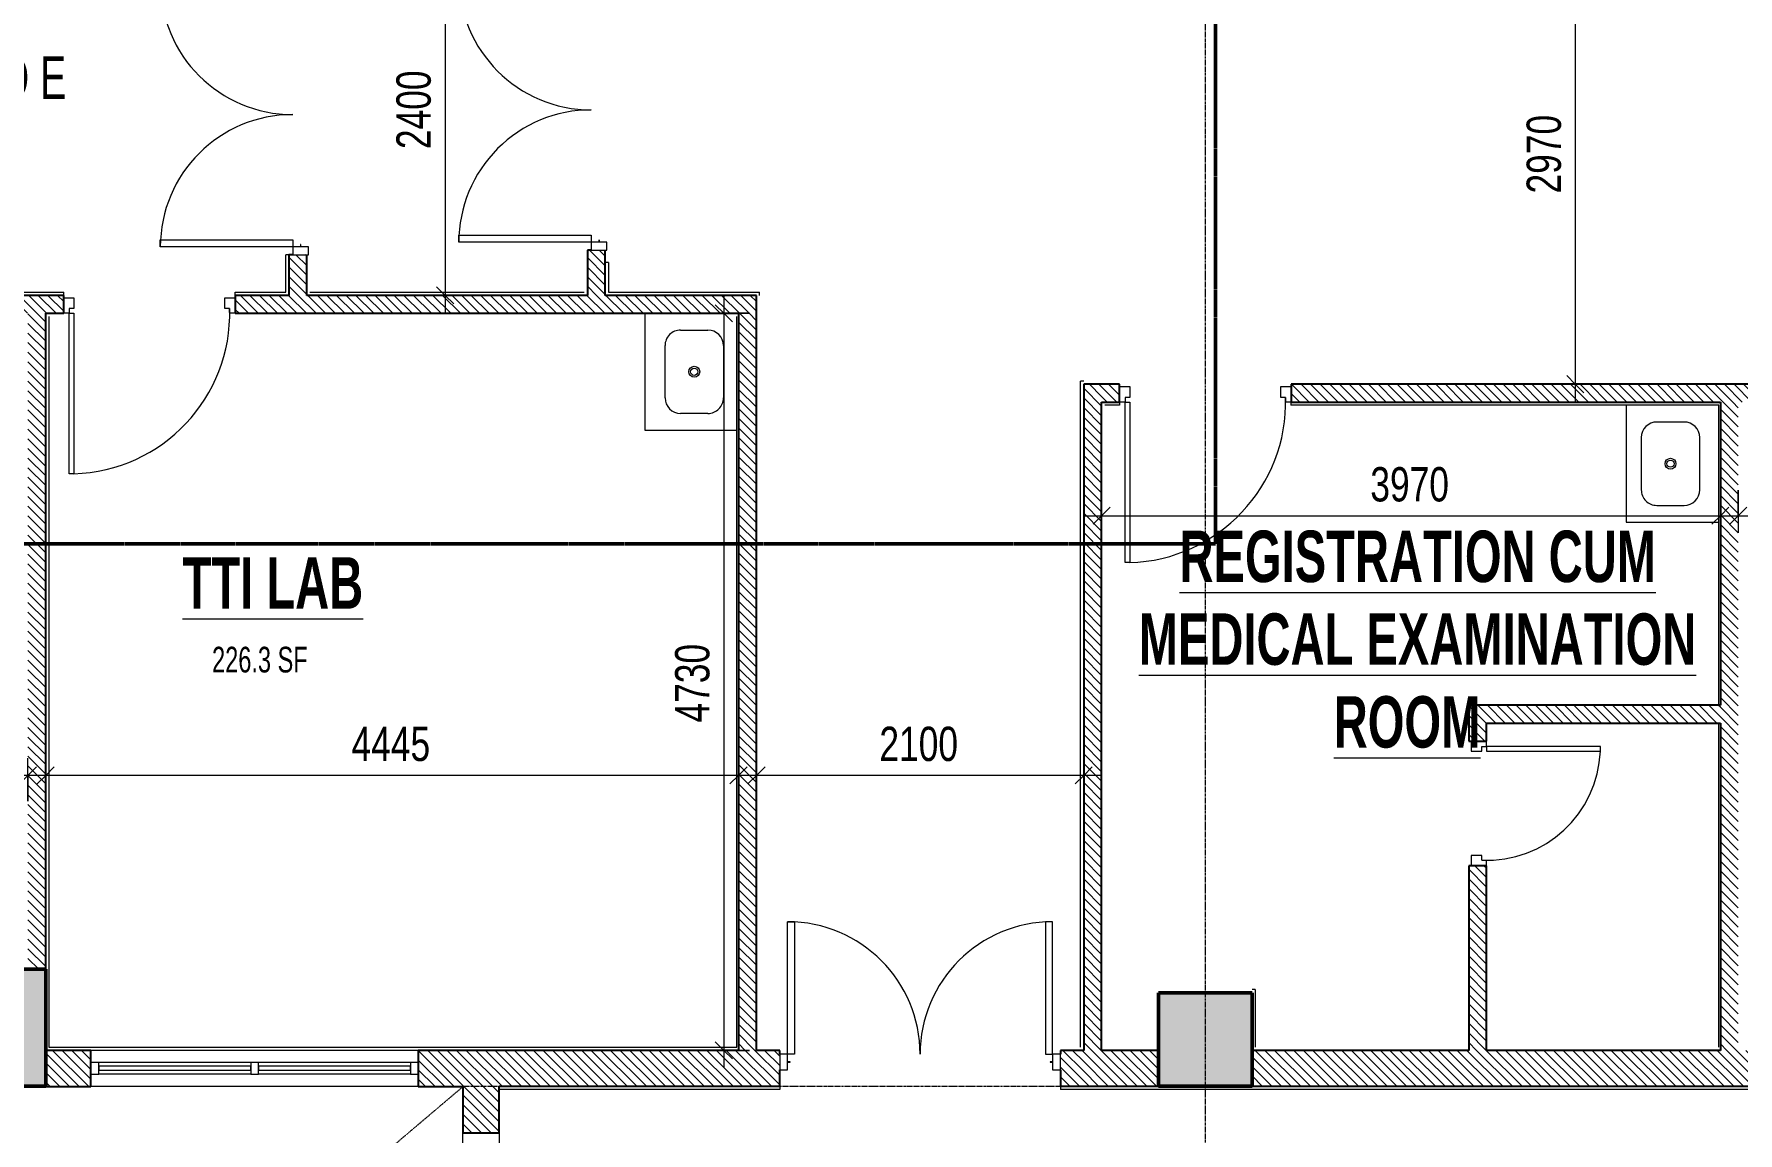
# Model space of a CAD drawing. Header units: millimetres. Extents: x -25222 to 91371, y -63339 to 20835.
# Drawn here: x 22220 to 33153, y -9689 to -2637 of the extents above; entities that cross this region are included whole.
import ezdxf

# ---------------------------------------------------------------- set-up
doc = ezdxf.new("R2010")
doc.units = ezdxf.units.MM
for name, pattern in [('Cut Out Line', [2, 1, -1]), ('Grid Line', [22.225, 12.7, -3.175, 3.175, -3.175]), ('IMPORT-01- ground floor plan _phase -1__recover$0$DASHED2 _7_', [6.494318, 4.329545, -2.164773])]:
    doc.linetypes.add(name, pattern=pattern)
for name, color, linetype, lineweight in [('A-ANNO-DIMS', 211, 'Continuous', 9), ('A-ANNO-DIMS-110', 211, 'Continuous', 9), ('A-AREA-IDEN', 2, 'Continuous', 9), ('A-DETL', 90, 'Continuous', 5), ('A-DETL-GENF', 92, 'Continuous', 5), ('A-DOOR', 31, 'Continuous', 5), ('A-DOOR-FRAM', 31, 'Continuous', 5), ('A-GLAZ-CURT', 52, 'Continuous', 5), ('A-GLAZ-CWMG', 51, 'Continuous', 5), ('A-WALL', 113, 'Continuous', 5), ('A-WALL-PATT', 111, 'Continuous', 25), ('G-ANNO-TEXT', 231, 'Continuous', 9), ('I-FURN', 30, 'Continuous', 5), ('S-COLS', 52, 'Continuous', 5), ('S-GRID', 1, 'Continuous', 9)]:
    doc.layers.add(name, color=color, linetype=linetype, lineweight=lineweight)
doc.styles.add('Swis721 Cn BT_10', font='swissc.ttf', dxfattribs={"width": 0.9, "height": 220})
doc.styles.add('Swis721 Cn BT_3', font='swissc.ttf', dxfattribs={"width": 0.8, "height": 165})
doc.styles.add('Swis721 Cn BT_4', font='swissc.ttf', dxfattribs={"width": 0.8, "height": 275})
doc.styles.add('Swis721 Cn BT_B', font='swisscb.ttf', dxfattribs={"width": 0.8, "height": 330})
doc.dimstyles.new('Diagonal_-2_mm_Swiss', dxfattribs={"dimscale": 304.8, "dimtxt": 222.071065, "dimasz": 0.360892, "dimexe": 0.360892, "dimexo": 0.0625, "dimgap": 0.072178, "dimtad": 1, "dimdec": 0, "dimzin": 0, "dimdsep": 46, "dimtxsty": 'Swis721 Cn BT_10', "dimblk1": 'OBLIQUE', "dimblk2": 'OBLIQUE', "dimsah": 1, "dimcen": 0.09, "dimdle": 0.360892, "dimazin": 0, "dimtfac": 1, "dimtdec": 4, "dimtix": 1, "dimtmove": 0, "dimatfit": 3, "dimfxl": 0.541339, "dimfxlon": 1, "dimtvp": 1, "dimtolj": 1, "dimtzin": 0, "dimarcsym": 2})
doc.dimstyles.new('Diagonal_-2_mm_Swiss_1', dxfattribs={"dimscale": 304.8, "dimtxt": 222.071065, "dimasz": 0.360892, "dimexe": 0.360892, "dimexo": 0.0625, "dimgap": 0.072178, "dimtad": 1, "dimdec": 0, "dimzin": 0, "dimdsep": 46, "dimtxsty": 'Swis721 Cn BT_10', "dimblk1": 'OBLIQUE', "dimblk2": 'OBLIQUE', "dimsah": 1, "dimcen": 0.09, "dimdle": 0.360892, "dimazin": 0, "dimtfac": 1, "dimtdec": 4, "dimtix": 1, "dimtmove": 2, "dimatfit": 3, "dimfxl": 0.541339, "dimfxlon": 1, "dimtvp": 1, "dimtolj": 1, "dimtzin": 0, "dimarcsym": 2})
pattern_1 = [(315, (14219.89, -54691.457), (30.869454, 30.869454), [])]

# ---------------------------------------------------------------- blocks, each defined once
blk = doc.blocks.new('BETACRYL BB R 5337 - 0-100 Classic White-V22-4_ FOURTH FLOOR - GA PLAN')
at = {"layer": 'A-DETL-GENF', "color": 53, "lineweight": 9}
for p, q in [((-167.5, 187.5), (167.5, 187.5)), ((-267.5, -87.5), (-267.5, 87.5)), ((267.5, 87.5), (267.5, -87.5)), ((167.5, -187.5), (-167.5, -187.5))]:
    blk.add_line(p, q, dxfattribs=at)
for radius in [35, 23]:
    blk.add_circle((0, 0), radius, dxfattribs=at)
for centre, start, end in [((-167.5, 87.5), 90, 180), ((167.5, 87.5), 360, 90), ((-167.5, -87.5), 180, 270), ((167.5, -87.5), 270, 360)]:
    blk.add_arc(centre, 100, start, end, dxfattribs=at)
blk = doc.blocks.new('BETACRYL BB R 5337 - 0-100 Classic White-1237994-4_ FOURTH FLOOR - GA PLAN')
at = {"layer": 'A-DETL-GENF', "color": 53, "lineweight": 9}
for p, q in [((167.5, 187.5), (-167.5, 187.5)), ((-267.5, 87.5), (-267.5, -87.5)), ((267.5, -87.5), (267.5, 87.5)), ((-167.5, -187.5), (167.5, -187.5))]:
    blk.add_line(p, q, dxfattribs=at)
for radius in [35, 23]:
    blk.add_circle((0, 0), radius, dxfattribs=at)
for centre, start, end in [((-167.5, 87.5), 90, 180), ((167.5, 87.5), 0, 90), ((-167.5, -87.5), 180, 270), ((167.5, -87.5), 270, 0)]:
    blk.add_arc(centre, 100, start, end, dxfattribs=at)
blk = doc.blocks.new('MM-HOSPITAL A_B BLOCK 2022_05_19_Interiors_rvt-1-4_ FOURTH FLOOR - GA PLAN')
at = {"layer": 'A-WALL', "color": 10, "lineweight": 9}
for p, q in [((23835, -4294), (23835, -4053)), ((23855, -4053), (23835, -4053)), ((25905, -4103), (25885, -4103)), ((25905, -4103), (25905, -4294)), ((22065, -4294), (22410, -4294)), ((22410, -4314), (22410, -4294)), ((23510, -4294), (23835, -4294)), ((23510, -4314), (23510, -4294)), ((23990, -4294), (25750, -4294)), ((25905, -4294), (26875, -4294)), ((26875, -4314), (26875, -4294)), ((22315, -4449), (22315, -9139)), ((26730, -9139), (26730, -4449)), ((28935, -9139), (28935, -4864)), ((28955, -4864), (28935, -4864)), ((29185, -5019), (29090, -5019)), ((29185, -4999), (29185, -5019)), ((30285, -4999), (30285, -5019)), ((33030, -5019), (30285, -5019)), ((33030, -6944), (33030, -5019)), ((33030, -9139), (33030, -7059)), ((30055, -8769), (30035, -8769)), ((30055, -8769), (30055, -9139)), ((22315, -9139), (26730, -9139)), ((24685, -9159), (22585, -9159)), ((27005, -9389), (27005, -9409)), ((28805, -9389), (28805, -9409)), ((27005, -9409), (25205, -9409)), ((38135, -9409), (28805, -9409))]:
    blk.add_line(p, q, dxfattribs=at)
at = {"layer": 'I-FURN', "color": 53, "lineweight": 9}
for p, q in [((26140, -4429), (26140, -5179)), ((32435, -5019), (32435, -5769)), ((26140, -5179), (26730, -5179)), ((32435, -5769), (33030, -5769))]:
    blk.add_line(p, q, dxfattribs=at)
at = {"color": 53, "lineweight": 9}
for name, p, rotation in [('BETACRYL BB R 5337 - 0-100 Classic White-V22-4_ FOURTH FLOOR - GA PLAN', (26456, -4804), 269.9999999999997), ('BETACRYL BB R 5337 - 0-100 Classic White-1237994-4_ FOURTH FLOOR - GA PLAN', (32720, -5394), 270.0000000000002)]:
    blk.add_blockref(name, p, dxfattribs=dict(at, rotation=rotation))
blk = doc.blocks.new('M_Concrete-Rectangular-Column - 750 x 750-16749724-4_ FOURTH FLOOR - GA PLAN')
at = {"layer": 'S-COLS'}
blk.add_hatch(color=55, dxfattribs=at).paths.add_polyline_path([(375, 375), (-375, 375), (-375, -375), (375, -375)], flags=0)
at = {"layer": 'S-COLS', "color": 250, "lineweight": 50}
for p, q in [((375, 375), (-375, 375)), ((-375, 375), (-375, -375)), ((375, -375), (375, 375)), ((-375, -375), (375, -375))]:
    blk.add_line(p, q, dxfattribs=at)
blk = doc.blocks.new('DC_SglFl-W-Int - D 1_1-6638787-4_ FOURTH FLOOR - GA PLAN')
at = {"layer": 'A-DOOR'}
for p, q in [((485, 57.5), (485, 1087.5)), ((485, 1087.5), (515, 1087.5)), ((515, 1087.5), (515, 57.5)), ((515, 57.5), (485, 57.5))]:
    blk.add_line(p, q, dxfattribs=at)
blk.add_arc((515, 57.5), 1030.4, 91.66834, 181.66834, dxfattribs=at)
at = {"layer": 'A-DOOR-FRAM'}
for p, q in [((-550, -42.5), (-550, 57.5)), ((-550, 57.5), (-515, 57.5)), ((-515, 27.5), (-515, 57.5)), ((-515, 27.5), (-485, 27.5)), ((-485, 27.5), (-485, -42.5)), ((485, 27.5), (515, 27.5)), ((485, -42.5), (485, 27.5)), ((515, 57.5), (550, 57.5)), ((515, 27.5), (515, 57.5)), ((550, 57.5), (550, -42.5)), ((-485, -42.5), (-550, -42.5)), ((550, -42.5), (485, -42.5))]:
    blk.add_line(p, q, dxfattribs=at)
blk = doc.blocks.new('M_Door-Passage-Double-Flush - D 1_80-11714184-4_ FOURTH FLOOR - GA PLAN')
at = {"layer": 'A-DOOR'}
for p, q in [((-850, 38.85), (-850, 888.85)), ((-850, 888.85), (-805, 888.85)), ((-805, 888.85), (-805, 38.85)), ((850, 888.85), (805, 888.85)), ((805, 888.85), (805, 38.85)), ((850, 38.85), (850, 888.85)), ((-805, 38.85), (-850, 38.85)), ((805, 38.85), (850, 38.85))]:
    blk.add_line(p, q, dxfattribs=at)
for centre, start, end in [((-850, 38.85), 0, 90), ((850, 38.85), 90, 180)]:
    blk.add_arc(centre, 850, start, end, dxfattribs=at)
at = {"layer": 'A-DOOR-FRAM'}
for p, q in [((-850, 38.85), (-900, 38.85)), ((-900, 38.85), (-900, -61.15)), ((-850, -10.9125), (-850, 38.85)), ((850, 38.85), (850, -10.9125)), ((900, 38.85), (850, 38.85)), ((900, -61.15), (900, 38.85)), ((-900, -61.15), (-850, -61.15)), ((-834.125, -10.9125), (-850, -10.9125)), ((-850, -61.15), (-850, -11.9375)), ((-850, -11.9375), (-834.125, -11.9375)), ((-834.125, -11.9375), (-834.125, -10.9125)), ((850, -10.9125), (834.125, -10.9125)), ((834.125, -10.9125), (834.125, -11.9375)), ((834.125, -11.9375), (850, -11.9375)), ((850, -11.9375), (850, -61.15)), ((850, -61.15), (900, -61.15))]:
    blk.add_line(p, q, dxfattribs=at)
blk = doc.blocks.new('DC_SglFl-W-Int - D _0_8-7833414-4_ FOURTH FLOOR - GA PLAN')
at = {"layer": 'A-DOOR'}
for p, q in [((335, -57.5), (335, -787.5)), ((365, -57.5), (335, -57.5)), ((365, -787.5), (365, -57.5)), ((335, -787.5), (365, -787.5))]:
    blk.add_line(p, q, dxfattribs=at)
blk.add_arc((365, -57.5), 730.6, 177.6467, 267.6467, dxfattribs=at)
at = {"layer": 'A-DOOR-FRAM'}
for p, q in [((-400, 42.5), (-400, -57.5)), ((-335, 42.5), (-400, 42.5)), ((-335, -27.5), (-335, 42.5)), ((335, 42.5), (335, -27.5)), ((400, 42.5), (335, 42.5)), ((400, -57.5), (400, 42.5)), ((-400, -57.5), (-365, -57.5)), ((-365, -27.5), (-335, -27.5)), ((-365, -27.5), (-365, -57.5)), ((335, -27.5), (365, -27.5)), ((365, -27.5), (365, -57.5)), ((365, -57.5), (400, -57.5))]:
    blk.add_line(p, q, dxfattribs=at)
blk = doc.blocks.new('M_Door-Passage-Double-Flush - D 1_80-12340102-4_ FOURTH FLOOR - GA PLAN')
at = {"layer": 'A-DOOR'}
for p, q in [((-850, 96.35), (-850, 946.35)), ((-850, 946.35), (-805, 946.35)), ((-805, 946.35), (-805, 96.35)), ((850, 946.35), (805, 946.35)), ((805, 946.35), (805, 96.35)), ((850, 96.35), (850, 946.35)), ((-805, 96.35), (-850, 96.35)), ((805, 96.35), (850, 96.35))]:
    blk.add_line(p, q, dxfattribs=at)
for centre, start, end in [((-850, 96.35), 0, 90), ((850, 96.35), 90, 180)]:
    blk.add_arc(centre, 850, start, end, dxfattribs=at)
at = {"layer": 'A-DOOR-FRAM'}
for p, q in [((-850, 96.35), (-900, 96.35)), ((-900, 96.35), (-900, -3.65)), ((-850, 46.5875), (-850, 96.35)), ((-834.125, 46.5875), (-850, 46.5875)), ((-850, -3.65), (-850, 45.5625)), ((-850, 45.5625), (-834.125, 45.5625)), ((-834.125, 45.5625), (-834.125, 46.5875)), ((850, 46.5875), (834.125, 46.5875)), ((834.125, 46.5875), (834.125, 45.5625)), ((834.125, 45.5625), (850, 45.5625)), ((850, 96.35), (850, 46.5875)), ((900, 96.35), (850, 96.35)), ((850, 45.5625), (850, -3.65)), ((900, -3.65), (900, 96.35)), ((-900, -3.65), (-850, -3.65)), ((850, -3.65), (900, -3.65))]:
    blk.add_line(p, q, dxfattribs=at)
blk = doc.blocks.new('System Panel - Glazed 2-16652844-4_ FOURTH FLOOR - GA PLAN')
at = {"layer": 'A-GLAZ-CURT'}
for p, q in [((487.5, 12.5), (-487.5, 12.5)), ((-487.5, 12.5), (-487.5, -12.5)), ((487.5, -12.5), (487.5, 12.5)), ((-487.5, -12.5), (487.5, -12.5))]:
    blk.add_line(p, q, dxfattribs=at)
blk = doc.blocks.new('Rectangular Mullion - 50 x 75mm-16394204-4_ FOURTH FLOOR - GA PLAN')
at = {"layer": 'A-GLAZ-CWMG'}
for p, q in [((23610, -9236), (22635, -9236)), ((23610, -9311), (22635, -9311))]:
    blk.add_line(p, q, dxfattribs=at)
blk = doc.blocks.new('Rectangular Mullion - 50 x 75mm-16652845-4_ FOURTH FLOOR - GA PLAN')
at = {"layer": 'A-GLAZ-CWMG'}
for p, q in [((-50, 37.5), (0, 37.5)), ((-50, -37.5), (-50, 37.5)), ((0, 37.5), (0, -37.5)), ((0, -37.5), (-50, -37.5))]:
    blk.add_line(p, q, dxfattribs=at)
blk = doc.blocks.new('Rectangular Mullion - 50 x 75mm-16652842-4_ FOURTH FLOOR - GA PLAN')
at = {"layer": 'A-GLAZ-CWMG'}
for p, q in [((-25, 37.5), (25, 37.5)), ((-25, -37.5), (-25, 37.5)), ((25, 37.5), (25, -37.5)), ((25, -37.5), (-25, -37.5))]:
    blk.add_line(p, q, dxfattribs=at)
blk = doc.blocks.new('Rectangular Mullion - 50 x 75mm-9148578-4_ FOURTH FLOOR - GA PLAN')
at = {"layer": 'A-GLAZ-CWMG'}
for p, q in [((0, 37.5), (-50, 37.5)), ((-50, 37.5), (-50, -37.5)), ((0, -37.5), (0, 37.5)), ((-50, -37.5), (0, -37.5))]:
    blk.add_line(p, q, dxfattribs=at)
blk = doc.blocks.new('DIMBLOCK29-4_ FOURTH FLOOR - GA PLAN')
at = {"layer": 'A-ANNO-DIMS-110', "transparency": 16777216}
for p, q in [((19280, -7559), (19280, -7284)), ((22180, -7559), (22180, -7284)), ((22290, -7394), (19170, -7394)), ((19280, -7394), (19280, -7559)), ((22180, -7394), (22180, -7559))]:
    blk.add_line(p, q, dxfattribs=at)
at = {"layer": 'A-ANNO-DIMS-110', "lineweight": 18, "transparency": 16777216}
for p, q in [((19280, -7394), (19225, -7449)), ((19280, -7394), (19335, -7339)), ((22180, -7394), (22125, -7449)), ((22180, -7394), (22235, -7339))]:
    blk.add_line(p, q, dxfattribs=at)
at = {"layer": 'A-ANNO-DIMS-110', "color": 0, "transparency": 16777216, "insert": (20978, -7082), "char_height": 220, "width": 626.03, "attachment_point": 1, "line_spacing_factor": 0.961347, "style": 'Swis721 Cn BT_10'}
blk.add_mtext('2900', dxfattribs=at)
blk = doc.blocks.new('_Oblique')
at = {"color": 0, "linetype": 'ByBlock', "lineweight": -2}
blk.add_line((-0.5, -0.5), (0.5, 0.5), dxfattribs=at)
blk = doc.blocks.new('DIMBLOCK30-4_ FOURTH FLOOR - GA PLAN')
at = {"layer": 'A-ANNO-DIMS-110', "transparency": 16777216}
for p, q in [((22295, -7559), (22295, -7284)), ((26740, -7559), (26740, -7284)), ((26850, -7394), (22185, -7394)), ((22295, -7394), (22295, -7559)), ((26740, -7394), (26740, -7559))]:
    blk.add_line(p, q, dxfattribs=at)
at = {"layer": 'A-ANNO-DIMS-110', "lineweight": 18, "transparency": 16777216}
for p, q in [((22295, -7394), (22240, -7449)), ((22295, -7394), (22350, -7339)), ((26740, -7394), (26685, -7449)), ((26740, -7394), (26795, -7339))]:
    blk.add_line(p, q, dxfattribs=at)
at = {"layer": 'A-ANNO-DIMS-110', "color": 0, "transparency": 16777216, "insert": (24257, -7082), "char_height": 220, "width": 626.03, "attachment_point": 1, "line_spacing_factor": 0.961347, "style": 'Swis721 Cn BT_10'}
blk.add_mtext('4445', dxfattribs=at)
blk = doc.blocks.new('DIMBLOCK38-4_ FOURTH FLOOR - GA PLAN')
at = {"layer": 'A-ANNO-DIMS-110', "transparency": 16777216}
for p, q in [((33155, -5563), (33155, -5838)), ((33155, -5728), (33155, -5563)), ((37805, -5563), (37805, -5838)), ((37805, -5728), (37805, -5563)), ((33045, -5728), (37915, -5728))]:
    blk.add_line(p, q, dxfattribs=at)
at = {"layer": 'A-ANNO-DIMS-110', "lineweight": 18, "transparency": 16777216}
for p, q in [((33155, -5728), (33210, -5673)), ((37805, -5728), (37860, -5673)), ((33155, -5728), (33100, -5783)), ((37805, -5728), (37750, -5783))]:
    blk.add_line(p, q, dxfattribs=at)
at = {"layer": 'A-ANNO-DIMS-110', "color": 0, "transparency": 16777216, "insert": (35219, -5416), "char_height": 220, "width": 626.03, "attachment_point": 1, "line_spacing_factor": 0.961347, "style": 'Swis721 Cn BT_10'}
blk.add_mtext('4650', dxfattribs=at)
blk = doc.blocks.new('DIMBLOCK39-4_ FOURTH FLOOR - GA PLAN')
at = {"layer": 'A-ANNO-DIMS-110', "transparency": 16777216}
for p, q in [((29070, -5563), (29070, -5838)), ((29070, -5728), (29070, -5563)), ((33040, -5563), (33040, -5838)), ((33040, -5728), (33040, -5563)), ((28960, -5728), (33150, -5728))]:
    blk.add_line(p, q, dxfattribs=at)
at = {"layer": 'A-ANNO-DIMS-110', "lineweight": 18, "transparency": 16777216}
for p, q in [((29070, -5728), (29125, -5673)), ((33040, -5728), (33095, -5673)), ((29070, -5728), (29015, -5783)), ((33040, -5728), (32985, -5783))]:
    blk.add_line(p, q, dxfattribs=at)
at = {"layer": 'A-ANNO-DIMS-110', "color": 0, "transparency": 16777216, "insert": (30794, -5416), "char_height": 220, "width": 626.03, "attachment_point": 1, "line_spacing_factor": 0.961347, "style": 'Swis721 Cn BT_10'}
blk.add_mtext('3970', dxfattribs=at)
blk = doc.blocks.new('DIMBLOCK42-4_ FOURTH FLOOR - GA PLAN')
at = {"layer": 'A-ANNO-DIMS-110', "transparency": 16777216}
for p, q in [((26646, -4319), (26646, -9269)), ((26811, -4429), (26536, -4429)), ((26646, -4429), (26811, -4429)), ((26811, -9159), (26536, -9159)), ((26646, -9159), (26811, -9159))]:
    blk.add_line(p, q, dxfattribs=at)
at = {"layer": 'A-ANNO-DIMS-110', "lineweight": 18, "transparency": 16777216}
for p, q in [((26646, -4429), (26591, -4374)), ((26646, -4429), (26701, -4484)), ((26646, -9159), (26591, -9104)), ((26646, -9159), (26701, -9214))]:
    blk.add_line(p, q, dxfattribs=at)
at = {"layer": 'A-ANNO-DIMS-110', "color": 0, "transparency": 16777216, "insert": (26333, -7055), "char_height": 220, "width": 626.03, "attachment_point": 1, "rotation": 90, "line_spacing_factor": 0.961347, "style": 'Swis721 Cn BT_10'}
blk.add_mtext('4730', dxfattribs=at)
blk = doc.blocks.new('DIMBLOCK43-4_ FOURTH FLOOR - GA PLAN')
at = {"layer": 'A-ANNO-DIMS-110', "transparency": 16777216}
for p, q in [((24858, -1804), (24858, -4424)), ((25023, -1914), (24748, -1914)), ((24858, -1914), (25023, -1914)), ((25023, -4314), (24748, -4314)), ((24858, -4314), (25023, -4314))]:
    blk.add_line(p, q, dxfattribs=at)
at = {"layer": 'A-ANNO-DIMS-110', "lineweight": 18, "transparency": 16777216}
for p, q in [((24858, -1914), (24803, -1859)), ((24858, -1914), (24913, -1969)), ((24858, -4314), (24803, -4259)), ((24858, -4314), (24913, -4369))]:
    blk.add_line(p, q, dxfattribs=at)
at = {"layer": 'A-ANNO-DIMS-110', "color": 0, "transparency": 16777216, "insert": (24545, -3375), "char_height": 220, "width": 626.03, "attachment_point": 1, "rotation": 90, "line_spacing_factor": 0.961347, "style": 'Swis721 Cn BT_10'}
blk.add_mtext('2400', dxfattribs=at)
blk = doc.blocks.new('DIMBLOCK45-4_ FOURTH FLOOR - GA PLAN')
at = {"layer": 'A-ANNO-DIMS-110', "transparency": 16777216}
for p, q in [((26855, -7559), (26855, -7284)), ((28955, -7559), (28955, -7284)), ((29065, -7394), (26745, -7394)), ((26855, -7394), (26855, -7559)), ((28955, -7394), (28955, -7559))]:
    blk.add_line(p, q, dxfattribs=at)
at = {"layer": 'A-ANNO-DIMS-110', "lineweight": 18, "transparency": 16777216}
for p, q in [((26855, -7394), (26800, -7449)), ((26855, -7394), (26910, -7339)), ((28955, -7394), (28900, -7449)), ((28955, -7394), (29010, -7339))]:
    blk.add_line(p, q, dxfattribs=at)
at = {"layer": 'A-ANNO-DIMS-110', "color": 0, "transparency": 16777216, "insert": (27644, -7082), "char_height": 220, "width": 626.03, "attachment_point": 1, "line_spacing_factor": 0.961347, "style": 'Swis721 Cn BT_10'}
blk.add_mtext('2100', dxfattribs=at)
blk = doc.blocks.new('DIMBLOCK46-4_ FOURTH FLOOR - GA PLAN')
at = {"layer": 'A-ANNO-DIMS-110', "transparency": 16777216}
for p, q in [((32109, -1804), (32109, -4994)), ((32274, -1914), (31999, -1914)), ((32109, -1914), (32274, -1914)), ((32274, -4884), (31999, -4884)), ((32109, -4884), (32274, -4884))]:
    blk.add_line(p, q, dxfattribs=at)
at = {"layer": 'A-ANNO-DIMS-110', "lineweight": 18, "transparency": 16777216}
for p, q in [((32109, -1914), (32054, -1859)), ((32109, -1914), (32164, -1969)), ((32109, -4884), (32054, -4829)), ((32109, -4884), (32164, -4939))]:
    blk.add_line(p, q, dxfattribs=at)
at = {"layer": 'A-ANNO-DIMS-110', "color": 0, "transparency": 16777216, "insert": (31797, -3660), "char_height": 220, "width": 626.03, "attachment_point": 1, "rotation": 90, "line_spacing_factor": 0.961347, "style": 'Swis721 Cn BT_10'}
blk.add_mtext('2970', dxfattribs=at)

msp = doc.modelspace()

# ---------------------------------------------------------------- hatches: boundary and pattern name
at = {"layer": 'A-WALL-PATT', "lineweight": 5}
h = msp.add_hatch(dxfattribs=at)
h.set_pattern_fill('FP_1', color=9, style=0, pattern_type=2)
h.set_pattern_definition(pattern_1)
h.paths.add_polyline_path([(25770.1, -4313.7), (25885.1, -4313.7), (25885.1, -4023.3), (25770.1, -4023.3), (25770.1, -4293.7)], flags=0)
h.paths.add_polyline_path([(25795.1, -2223.3), (25885.1, -2223.3), (25885.1, 1131.3), (25770.1, 1131.3), (25770.1, -2223.3)], flags=0)
h = msp.add_hatch(dxfattribs=at)
h.set_pattern_fill('FP_1', color=9, style=0, pattern_type=2)
h.set_pattern_definition(pattern_1)
h.paths.add_polyline_path([(23880.1, -4313.7), (23970.1, -4313.7), (23970.1, -4053.3), (23855.1, -4053.3), (23855.1, -4313.7)], flags=0)
h.paths.add_polyline_path([(23855.1, -2253.3), (23970.1, -2253.3), (23970.1, -1913.7), (23855.1, -1913.7), (23855.1, -2228.2)], flags=0)
h = msp.add_hatch(dxfattribs=at)
h.set_pattern_fill('FP_1', color=9, style=0, pattern_type=2)
h.set_pattern_definition(pattern_1)
h.paths.add_polyline_path([(26740.1, -4428.7), (26855.1, -4428.7), (26855.1, -4313.7), (23510.1, -4313.7), (23510.1, -4428.7), (26234.7, -4428.7)], flags=0)
h.paths.add_polyline_path([(22180.1, -4428.7), (22410.1, -4428.7), (22410.1, -4313.7), (22065.1, -4313.7), (22065.1, -4428.7)], flags=0)
h.paths.add_polyline_path([(19280.1, -4428.7), (20965.1, -4428.7), (20965.1, -4313.7), (19280.1, -4313.7)], flags=0)
h = msp.add_hatch(dxfattribs=at)
h.set_pattern_fill('FP_1', color=9, style=0, pattern_type=2)
h.set_pattern_definition(pattern_1)
h.paths.add_polyline_path([(22180.1, -8638.7), (22295.1, -8638.7), (22295.1, -4428.7), (22180.1, -4428.7), (22180.1, -5469.5)], flags=0)
h = msp.add_hatch(dxfattribs=at)
h.set_pattern_fill('FP_1', color=9, style=0, pattern_type=2)
h.set_pattern_definition(pattern_1)
h.paths.add_polyline_path([(26855.1, -9158.7), (26855.1, -4428.7), (26740.1, -4428.7), (26740.1, -9158.7)], flags=0)
h = msp.add_hatch(dxfattribs=at)
h.set_pattern_fill('FP_1', color=9, style=0, pattern_type=2)
h.set_pattern_definition(pattern_1)
h.paths.add_polyline_path([(28955.1, -9158.7), (29070.1, -9158.7), (29070.1, -4883.7), (28955.1, -4883.7), (28955.1, -8100)], flags=0)
h = msp.add_hatch(dxfattribs=at)
h.set_pattern_fill('FP_1', color=9, style=0, pattern_type=2)
h.set_pattern_definition(pattern_1)
h.paths.add_polyline_path([(35085.1, -4998.7), (35200.1, -4998.7), (35200.1, -4883.7), (34370.1, -4883.7), (34370.1, -4998.7)], flags=0)
h.paths.add_polyline_path([(33050.1, -4998.7), (33270.1, -4998.7), (33270.1, -4883.7), (30285.1, -4883.7), (30285.1, -4998.7), (33040.1, -4998.7)], flags=0)
h.paths.add_polyline_path([(29185.1, -4998.7), (29185.1, -4883.7), (29070.1, -4883.7), (29070.1, -4998.7)], flags=0)
h = msp.add_hatch(dxfattribs=at)
h.set_pattern_fill('FP_1', color=9, style=0, pattern_type=2)
h.set_pattern_definition(pattern_1)
h.paths.add_polyline_path([(33155.1, -9158.7), (33155.1, -4998.7), (33040.1, -4998.7), (33040.1, -9158.7)], flags=0)
h = msp.add_hatch(dxfattribs=at)
h.set_pattern_fill('FP_1', color=9, style=0, pattern_type=2)
h.set_pattern_definition(pattern_1)
h.paths.add_polyline_path([(33035.1, -7058.7), (33040.1, -7058.7), (33040.1, -6943.7), (31425.1, -6943.7), (31425.1, -7058.7), (32435.1, -7058.7)], flags=0)
h = msp.add_hatch(dxfattribs=at)
h.set_pattern_fill('FP_1', color=9, style=0, pattern_type=2)
h.set_pattern_definition(pattern_1)
h.paths.add_polyline_path([(31540.1, -9158.7), (31540.1, -7973.7), (31425.1, -7973.7), (31425.1, -9158.7)], flags=0)
h.paths.add_polyline_path([(31425.1, -7173.7), (31540.1, -7173.7), (31540.1, -7058.7), (31425.1, -7058.7)], flags=0)
h = msp.add_hatch(dxfattribs=at)
h.set_pattern_fill('FP_1', color=9, style=0, pattern_type=2)
h.set_pattern_definition(pattern_1)
h.paths.add_polyline_path([(22585.1, -9388.7), (22585.1, -9158.7), (22295.1, -9158.7), (22295.1, -9388.7), (22561.9, -9388.7)], flags=0)
h.paths.add_polyline_path([(25205.1, -9388.7), (27005.1, -9388.7), (27005.1, -9158.7), (24685.1, -9158.7), (24685.1, -9388.7), (24975.1, -9388.7)], flags=0)
h.paths.add_polyline_path([(28911.8, -9388.7), (28955.1, -9388.7), (28955.1, -9158.7), (28805.1, -9158.7), (28805.1, -9388.7)], flags=0)
h = msp.add_hatch(dxfattribs=at)
h.set_pattern_fill('FP_1', color=9, style=0, pattern_type=2)
h.set_pattern_definition(pattern_1)
h.paths.add_polyline_path([(29435.1, -9388.7), (29435.1, -9158.7), (28955.1, -9158.7), (28955.1, -9388.7), (29070.1, -9388.7)], flags=0)
h = msp.add_hatch(dxfattribs=at)
h.set_pattern_fill('FP_1', color=9, style=0, pattern_type=2)
h.set_pattern_definition(pattern_1)
h.paths.add_polyline_path([(37252.9, -9388.7), (37435.1, -9388.7), (37435.1, -9158.7), (30035.1, -9158.7), (30035.1, -9388.7), (33580.1, -9388.7)], flags=0)
h.paths.add_polyline_path([(38035.1, -9388.7), (38135.1, -9388.7), (38135.1, -9158.7), (38035.1, -9158.7)], flags=0)
h.paths.add_polyline_path([(40335.1, -9388.7), (40665.1, -9388.7), (40665.1, -9158.7), (40335.1, -9158.7), (40335.1, -9283.7)], flags=0)
h = msp.add_hatch(dxfattribs=at)
h.set_pattern_fill('FP_1', color=9, style=0, pattern_type=2)
h.set_pattern_definition(pattern_1)
h.paths.add_polyline_path([(22585.1, -9391.7), (22585.1, -9388.7), (21175.1, -9388.7), (21175.1, -9391.7), (22561.9, -9391.7)], flags=0)
h.paths.add_polyline_path([(24972.1, -9391.7), (24972, -9388.7), (24685.1, -9388.7), (24685.1, -9391.7)], flags=0)
h.paths.add_polyline_path([(14295.1, -9391.7), (14295.1, -9388.7), (13175.1, -9388.7), (13175.1, -9391.7), (14035.1, -9391.7)], flags=0)
h.paths.add_polyline_path([(6670.1, -9391.7), (6670.1, -9388.7), (6113.1, -9388.7), (6113.1, -9391.7)], flags=0)
h = msp.add_hatch(dxfattribs=at)
h.set_pattern_fill('FP_1', color=9, style=0, pattern_type=2)
h.set_pattern_definition(pattern_1)
h.paths.add_polyline_path([(24972.1, -25388.7), (24975.1, -25388.7), (24975.1, -25088.7), (24972.1, -25088.7), (24972.1, -25385.7)], flags=0)
h.paths.add_polyline_path([(24975.1, -22688.7), (24975.1, -12088.7), (24972.1, -12088.7), (24972.1, -22688.7)], flags=0)
h.paths.add_polyline_path([(24972.1, -9688.7), (24975.1, -9688.7), (24975.1, -9388.7), (24972.1, -9388.7), (24972.1, -9391.7)], flags=0)
h = msp.add_hatch(dxfattribs=at)
h.set_pattern_fill('FP_1', color=9, style=0, pattern_type=2)
h.set_pattern_definition(pattern_1)
h.paths.add_polyline_path([(25205.1, -13388.7), (25205.1, -12088.7), (24975.1, -12088.7), (24975.1, -13388.7)], flags=0)
h.paths.add_polyline_path([(25205.1, -9688.7), (25205.1, -9388.7), (24975.1, -9388.7), (24975.1, -9688.7)], flags=0)
at = {"layer": 'S-COLS'}
msp.add_hatch(color=8, dxfattribs=at).paths.add_polyline_path([(29435.1, -9388.7), (30035.1, -9388.7), (30035.1, -8788.7), (29435.1, -8788.7), (29435.1, -9158.7)], flags=0)

# ---------------------------------------------------------------- linework, layer by layer
at = {"layer": 'A-DETL', "color": 172, "linetype": 'IMPORT-01- ground floor plan _phase -1__recover$0$DASHED2 _7_', "lineweight": 50}
for p, q in [((29800.1, 2206.3), (29800.1, -5908.7)), ((29800.1, -5908.7), (13435.1, -5908.7))]:
    msp.add_line(p, q, dxfattribs=at)
at = {"layer": 'A-DETL', "linetype": 'Cut Out Line'}
msp.add_line((6110.1, -25388.7), (24975.1, -9388.7), dxfattribs=at)
at = {"layer": 'A-WALL', "lineweight": 25}
for p, q in [((25795.1, -4023.3), (25770.1, -4023.3)), ((25770.1, -4023.3), (25770.1, -4313.7)), ((25885.1, -4313.7), (25885.1, -4023.3)), ((23855.1, -4053.3), (23855.1, -4313.7)), ((23880.1, -4053.3), (23855.1, -4053.3)), ((23970.1, -4313.7), (23970.1, -4053.3)), ((22410.1, -4313.7), (22065.1, -4313.7)), ((22410.1, -4428.7), (22410.1, -4313.7)), ((23855.1, -4313.7), (23510.1, -4313.7)), ((23510.1, -4313.7), (23510.1, -4428.7)), ((25770.1, -4313.7), (23970.1, -4313.7)), ((26855.1, -4313.7), (25885.1, -4313.7)), ((26855.1, -9158.7), (26855.1, -4313.7)), ((22295.1, -8638.7), (22295.1, -4428.7)), ((22295.1, -4428.7), (22410.1, -4428.7)), ((23510.1, -4428.7), (26740.1, -4428.7)), ((26740.1, -4428.7), (26740.1, -9158.7)), ((29185.1, -4883.7), (28955.1, -4883.7)), ((28955.1, -4883.7), (28955.1, -9158.7)), ((29185.1, -4998.7), (29185.1, -4883.7)), ((33270.1, -4883.7), (30285.1, -4883.7)), ((30285.1, -4883.7), (30285.1, -4998.7)), ((29070.1, -9158.7), (29070.1, -4998.7)), ((29070.1, -4998.7), (29185.1, -4998.7)), ((30285.1, -4998.7), (33040.1, -4998.7)), ((33040.1, -4998.7), (33040.1, -6943.7)), ((33040.1, -6943.7), (31425.1, -6943.7)), ((31425.1, -6943.7), (31425.1, -7173.7)), ((31540.1, -7058.7), (33040.1, -7058.7)), ((31540.1, -7173.7), (31540.1, -7058.7)), ((33040.1, -7058.7), (33040.1, -9158.7)), ((31425.1, -7173.7), (31540.1, -7173.7)), ((31425.1, -7973.7), (31425.1, -9158.7)), ((31540.1, -7973.7), (31425.1, -7973.7)), ((31540.1, -9158.7), (31540.1, -7973.7)), ((22585.1, -9158.7), (22295.1, -9158.7)), ((22585.1, -9391.7), (22585.1, -9158.7)), ((26740.1, -9158.7), (24685.1, -9158.7)), ((24685.1, -9158.7), (24685.1, -9391.7)), ((27005.1, -9158.7), (26855.1, -9158.7)), ((27005.1, -9183.7), (27005.1, -9158.7)), ((28955.1, -9158.7), (28805.1, -9158.7)), ((28805.1, -9158.7), (28805.1, -9183.7)), ((29435.1, -9158.7), (29070.1, -9158.7)), ((29435.1, -9388.7), (29435.1, -9158.7)), ((31425.1, -9158.7), (30035.1, -9158.7)), ((30035.1, -9158.7), (30035.1, -9388.7)), ((33040.1, -9158.7), (31540.1, -9158.7)), ((27005.1, -9388.7), (27005.1, -9283.7)), ((28805.1, -9283.7), (28805.1, -9388.7)), ((21175.1, -9391.7), (22585.1, -9391.7)), ((24685.1, -9391.7), (24972.1, -9391.7)), ((24972.1, -9391.7), (24972.1, -9688.7)), ((25205.1, -9388.7), (27005.1, -9388.7)), ((25205.1, -9688.7), (25205.1, -9388.7)), ((28805.1, -9388.7), (29435.1, -9388.7)), ((30035.1, -9388.7), (37435.1, -9388.7)), ((24972.1, -9688.7), (25205.1, -9688.7))]:
    msp.add_line(p, q, dxfattribs=at)
at = {"layer": 'A-WALL'}
for p, q in [((24685.1, -9391.7), (22585.1, -9391.7)), ((24972.1, -12088.7), (24972.1, -9688.7)), ((25205.1, -9688.7), (25205.1, -12088.7))]:
    msp.add_line(p, q, dxfattribs=at)
at = {"layer": 'S-COLS', "color": 250, "lineweight": 50}
for p, q in [((30035.1, -8788.7), (29435.1, -8788.7)), ((29435.1, -8788.7), (29435.1, -9388.7)), ((30035.1, -9388.7), (30035.1, -8788.7)), ((29435.1, -9388.7), (30035.1, -9388.7))]:
    msp.add_line(p, q, dxfattribs=at)
at = {"layer": 'S-GRID', "linetype": 'Grid Line'}
for p, q in [((29735.1, 20089.7), (29735.1, -62440.6)), ((-24562.2, -9388.7), (90711.2, -9388.7))]:
    msp.add_line(p, q, dxfattribs=at)

# ---------------------------------------------------------------- block references
at = {"lineweight": 5}
msp.add_blockref('MM-HOSPITAL A_B BLOCK 2022_05_19_Interiors_rvt-1-4_ FOURTH FLOOR - GA PLAN', (0, 0), dxfattribs=at)
at = {"layer": 'A-DOOR'}
for name, p, rotation in [('M_Door-Passage-Double-Flush - D 1_80-11714184-4_ FOURTH FLOOR - GA PLAN', (23919, -3153.3), 89.99999999999987), ('M_Door-Passage-Double-Flush - D 1_80-11714184-4_ FOURTH FLOOR - GA PLAN', (25834, -3123.3), 89.99999999999986), ('DC_SglFl-W-Int - D 1_1-6638787-4_ FOURTH FLOOR - GA PLAN', (22960.1, -4371.2), 180), ('DC_SglFl-W-Int - D 1_1-6638787-4_ FOURTH FLOOR - GA PLAN', (29735.1, -4941.2), 180), ('DC_SglFl-W-Int - D _0_8-7833414-4_ FOURTH FLOOR - GA PLAN', (31482.6, -7573.7), 89.9999999999999)]:
    msp.add_blockref(name, p, dxfattribs=dict(at, rotation=rotation))
msp.add_blockref('M_Door-Passage-Double-Flush - D 1_80-12340102-4_ FOURTH FLOOR - GA PLAN', (27905.1, -9280.1), dxfattribs=at)
at = {"layer": 'A-GLAZ-CURT'}
for p in [(23122.6, -9273.7), (24147.6, -9273.7)]:
    msp.add_blockref('System Panel - Glazed 2-16652844-4_ FOURTH FLOOR - GA PLAN', p, dxfattribs=at)
at = {"layer": 'A-GLAZ-CWMG', "rotation": 180}
msp.add_blockref('Rectangular Mullion - 50 x 75mm-9148578-4_ FOURTH FLOOR - GA PLAN', (22585.1, -9273.7), dxfattribs=at)
at = {"layer": 'A-GLAZ-CWMG'}
for p in [(0, 0), (1025, 0)]:
    msp.add_blockref('Rectangular Mullion - 50 x 75mm-16394204-4_ FOURTH FLOOR - GA PLAN', p, dxfattribs=at)
at = {"layer": 'A-GLAZ-CWMG', "extrusion": (0, 0, -1), "rotation": 180}
for name, p in [('Rectangular Mullion - 50 x 75mm-16652842-4_ FOURTH FLOOR - GA PLAN', (-23635.1, -9273.7)), ('Rectangular Mullion - 50 x 75mm-16652845-4_ FOURTH FLOOR - GA PLAN', (-24685.1, -9273.7))]:
    msp.add_blockref(name, p, dxfattribs=at)
at = {"layer": 'S-COLS', "rotation": 270.0000000000001}
msp.add_blockref('M_Concrete-Rectangular-Column - 750 x 750-16749724-4_ FOURTH FLOOR - GA PLAN', (21920.1, -9013.7), dxfattribs=at)

# ---------------------------------------------------------------- texts
at = {"layer": 'A-AREA-IDEN', "attachment_point": 1}
for s, insert, char_height, width, style in [('\\LREGISTRATION CUM', (29569.7, -5823.6), 330, 3485.096, 'Swis721 Cn BT_B'), ('\\LTTI LAB', (23172.9, -5994.2), 330, 1305.147, 'Swis721 Cn BT_B'), ('\\LMEDICAL EXAMINATION', (29307.8, -6354.7), 330, 4112.978, 'Swis721 Cn BT_B'), ('226.3 SF', (23362.1, -6568.9), 165, 698.43, 'Swis721 Cn BT_3'), ('\\LROOM', (30559.3, -6885.9), 330, 1079.392, 'Swis721 Cn BT_B')]:
    msp.add_mtext(s, dxfattribs=dict(at, insert=insert, char_height=char_height, width=width, style=style))
at = {"layer": 'G-ANNO-TEXT', "color": 7, "insert": (20017.7, -2779.4), "char_height": 275, "width": 3139.408, "attachment_point": 1, "style": 'Swis721 Cn BT_4'}
msp.add_mtext('2 4 8 0 M M   W I D E   ', dxfattribs=at)

# ---------------------------------------------------------------- dimensions: what is measured, and where the dimension line sits
at = {"layer": 'A-ANNO-DIMS'}
for base, p1, p2, angle, override, picture, middle in [((24857.7, -4313.7), (25022.7, -1913.7), (25022.7, -4313.7), 270, {"dimpost": '<>', "dimfxl": 2400.000846}, 'DIMBLOCK43-4_ FOURTH FLOOR - GA PLAN', (24722.6, -3113.7)), ((32109.3, -4883.7), (32274.3, -1913.7), (32274.3, -4883.7), 90, {"dimpost": '<>', "dimfxl": 2970.006637}, 'DIMBLOCK46-4_ FOURTH FLOOR - GA PLAN', (31974.2, -3398.7)), ((26645.6, -9158.7), (26810.6, -4428.7), (26810.6, -9158.7), 90, {"dimpost": '<>', "dimfxl": 4730}, 'DIMBLOCK42-4_ FOURTH FLOOR - GA PLAN', (26510.8, -6793.7))]:
    dim = msp.add_linear_dim(base=base, p1=p1, p2=p2, angle=angle, dimstyle='Diagonal_-2_mm_Swiss', override=override, dxfattribs=at)
    dim.commit()
    dim.dimension.update_dxf_attribs({"geometry": picture, "text_midpoint": middle})
for base, p1, p2, override, picture, middle in [((33040.1, -5728.2), (29070.1, -5563.2), (33040.1, -5563.2), {"dimpost": '<>', "dimfxl": 3970}, 'DIMBLOCK39-4_ FOURTH FLOOR - GA PLAN', (31055.1, -5593.3)), ((37805.1, -5728.2), (33155.1, -5563.2), (37805.1, -5563.2), {"dimpost": '<>', "dimfxl": 4650}, 'DIMBLOCK38-4_ FOURTH FLOOR - GA PLAN', (35480.1, -5593.3)), ((22295.1, -7394.1), (26740.1, -7559.1), (22295.1, -7559.1), {"dimpost": '<>', "dimfxl": 4444.999921}, 'DIMBLOCK30-4_ FOURTH FLOOR - GA PLAN', (24517.6, -7259.3)), ((26855.1, -7394.1), (28955.1, -7559.1), (26855.1, -7559.1), {"dimpost": '<>', "dimfxl": 2100}, 'DIMBLOCK45-4_ FOURTH FLOOR - GA PLAN', (27905.1, -7259))]:
    dim = msp.add_linear_dim(base=base, p1=p1, p2=p2, dimstyle='Diagonal_-2_mm_Swiss', override=override, dxfattribs=at)
    dim.commit()
    dim.dimension.update_dxf_attribs({"geometry": picture, "text_midpoint": middle})
dim = msp.add_linear_dim(base=(19280.1, -7394.1), p1=(22180.1, -7559.1), p2=(19280.1, -7559.1), dimstyle='Diagonal_-2_mm_Swiss_1', override={"dimpost": '<>', "dimfxl": 2899.999566}, dxfattribs=at)
dim.commit()
dim.dimension.update_dxf_attribs({"geometry": 'DIMBLOCK29-4_ FOURTH FLOOR - GA PLAN', "text_midpoint": (21290.7, -7228.3), "dimtype": 160, "text_rotation": 360})

doc.saveas('drawing.dxf')
